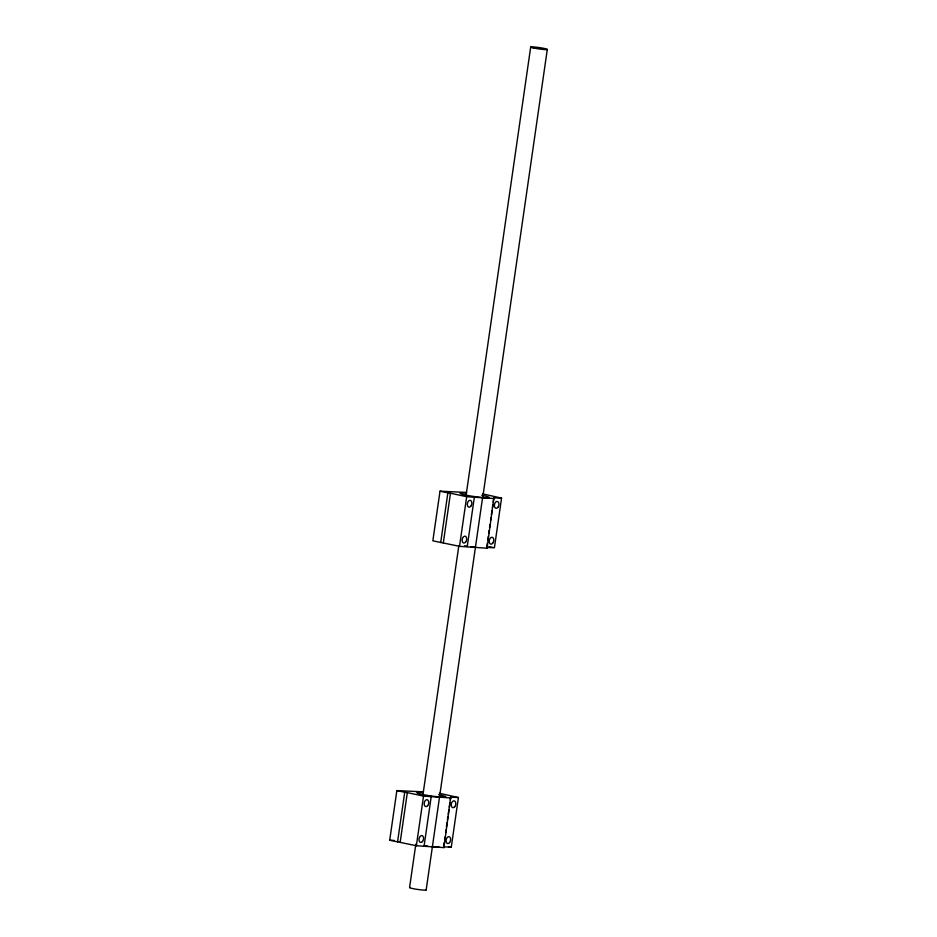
<?xml version="1.0" encoding="UTF-8"?>
<svg xmlns="http://www.w3.org/2000/svg" width="937" height="937" viewBox="0 0 937 937"><rect width="100%" height="100%" fill="white"/><g stroke="black" fill="none" stroke-linecap="round" stroke-linejoin="round"><path stroke-width="1.41" d="M443.927 847.598L443.552 846.849L451.271 847.165L458.416 797.528L450.709 797.211L443.927 847.598L416.368 845.736L389.698 840.231L396.855 790.582L423.501 791.847M466.649 492.44L440.003 491.187L432.847 540.825L459.517 546.341L487.064 548.204L493.858 497.805L501.564 498.121L494.408 547.758L486.701 547.442L487.31 543.191M397.557 841.906L404.714 792.269L396.855 790.582M440.706 542.511L447.863 492.874L440.003 491.187M400.169 842.269L407.326 792.632L404.714 792.269M443.318 542.863L450.474 493.225L447.863 492.874M409.574 887.585L415.829 844.178M422.915 794.998L458.767 546.166M466.064 495.532L530.693 47.049M416.368 845.736L423.524 796.099L451.084 797.961M459.517 546.341L466.673 496.704L494.221 498.566M424.086 846.052L431.243 796.415M467.235 546.646L474.38 497.008M426.171 889.951L482.508 498.086M482.672 497.887L547.302 49.415M443.763 845.432L444.173 842.597M444.583 839.763L444.981 836.928M445.602 832.665L446.012 829.831M446.422 826.996L447.031 822.745M447.441 819.91L447.851 817.064M448.261 814.23L448.87 809.978M449.28 807.144L449.889 802.88M450.299 800.046L450.709 797.211M487.72 540.356L488.341 536.105M488.739 533.27L489.149 530.424M489.559 527.59L489.969 524.755M490.578 520.503L490.988 517.669M491.398 514.823L492.019 510.571M492.429 507.737L492.827 504.902M493.237 502.068L493.858 497.805M389.698 840.231L394.055 840.407M482.508 493.834L501.564 498.121M450.474 493.225L466.673 496.704M489.009 546.599L493.061 547.477M439.371 793.241L458.416 797.528M407.326 792.632L423.524 796.099M448.565 846.591L451.271 847.165M486.701 547.442L487.064 548.204M425.878 889.717A8.386 0.703 8.2 0 1 417.949 889.482A8.386 0.703 8.2 0 1 409.832 887.444M474.321 547.079A14.676 1.23 8.2 0 1 470.784 546.693M467.013 546.177A14.676 1.23 8.2 0 1 464.494 545.803M481.805 495.322A14.676 1.23 8.2 0 1 485.975 497.758A14.676 1.23 8.2 0 1 464.014 494.701A14.676 1.23 8.2 0 1 466.204 493.155M438.785 846.521A14.676 1.23 8.2 0 1 432.262 846.579M427.635 846.088A14.676 1.23 8.2 0 1 423.864 845.584M438.657 794.728A14.676 1.23 8.2 0 1 442.838 797.164A14.676 1.23 8.2 0 1 420.865 794.107A14.676 1.23 8.2 0 1 423.067 792.55M533.176 47.904A8.386 0.703 8.2 0 0 547.032 49.556A8.386 0.703 8.2 0 0 536.772 47.237A8.386 0.703 8.2 0 0 533.176 47.904M497.875 507.362A3.49 2.202 -77.9 0 0 497.711 501.553A3.49 2.202 -77.9 0 0 494.385 505.664A3.49 2.202 -77.9 0 0 497.875 507.362M465.654 542.078A3.49 2.202 -77.9 0 0 465.466 536.292A3.49 2.202 -77.9 0 0 462.152 540.438A3.49 2.202 -77.9 0 0 465.654 542.078M470.807 506.249A3.49 2.202 -77.9 0 0 470.643 500.452A3.49 2.202 -77.9 0 0 467.317 504.551A3.49 2.202 -77.9 0 0 470.807 506.249M492.71 543.214A3.49 2.202 -77.9 0 0 492.546 537.405A3.49 2.202 -77.9 0 0 489.219 541.516A3.49 2.202 -77.9 0 0 492.71 543.214M454.726 806.769A3.49 2.202 -77.9 0 0 454.562 800.959A3.49 2.202 -77.9 0 0 451.247 805.07A3.49 2.202 -77.9 0 0 454.726 806.769M422.517 841.485A3.49 2.202 -77.9 0 0 422.318 835.687A3.49 2.202 -77.9 0 0 419.015 839.833A3.49 2.202 -77.9 0 0 422.517 841.485M427.659 805.656A3.49 2.202 -77.9 0 0 427.506 799.847A3.49 2.202 -77.9 0 0 424.18 803.958A3.49 2.202 -77.9 0 0 427.659 805.656M449.561 842.609A3.49 2.202 -77.9 0 0 449.397 836.811A3.49 2.202 -77.9 0 0 446.071 840.911A3.49 2.202 -77.9 0 0 449.561 842.609"/></g></svg>
